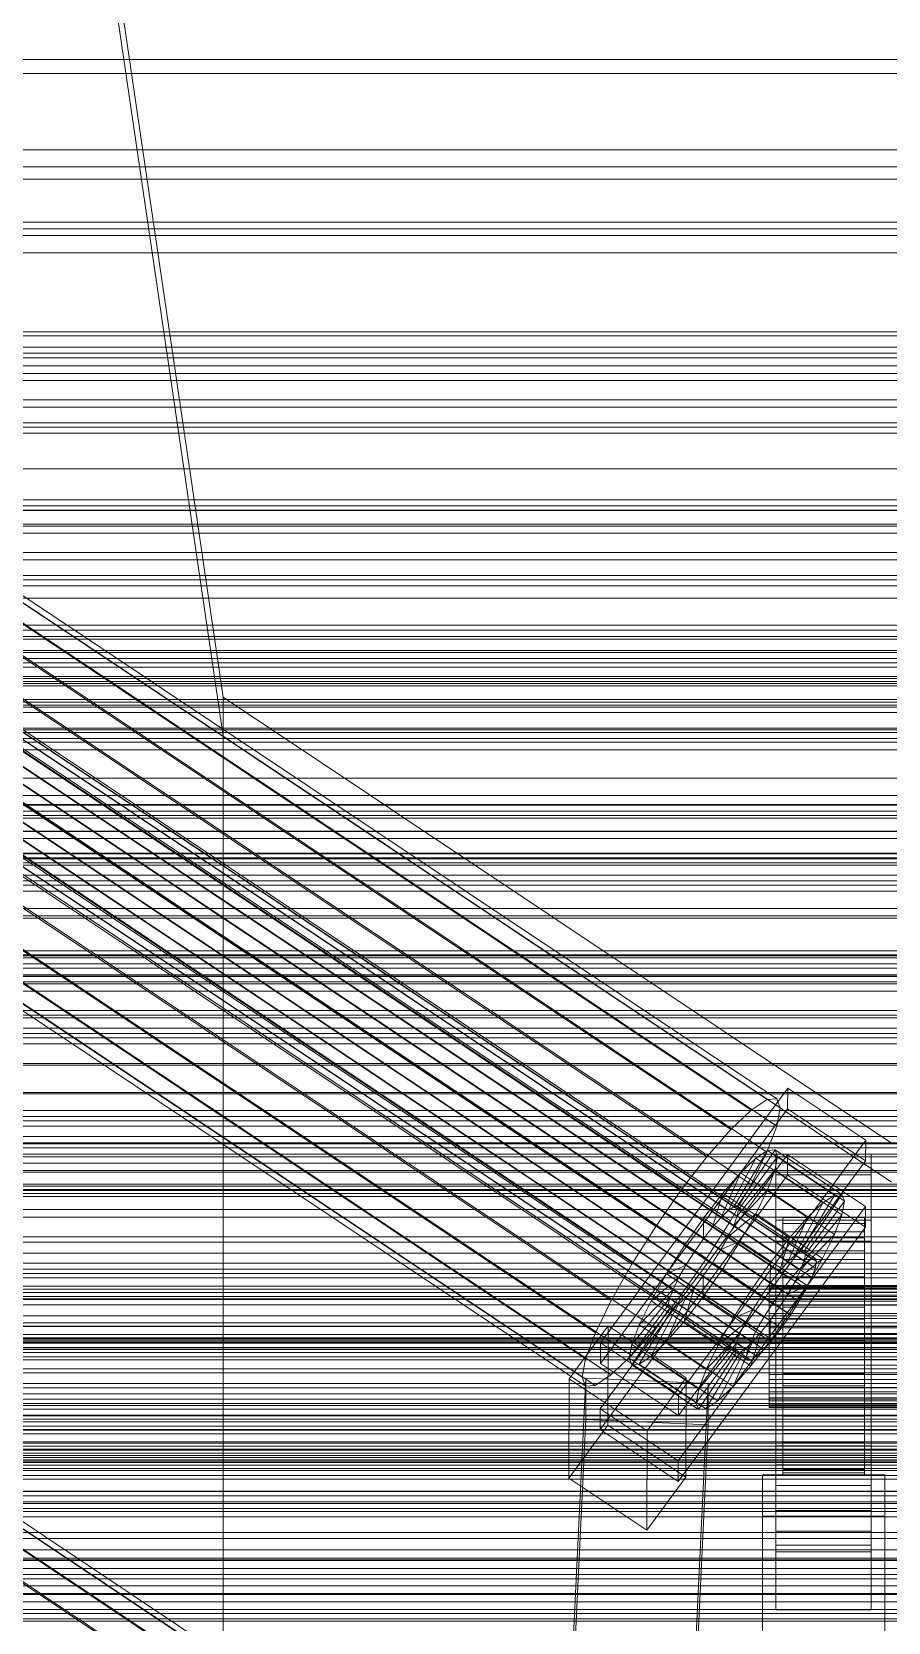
# Model space of a CAD drawing. Header units: millimetres. Extents: x -1970 to 59977, y -65068 to 6837.
# Drawn here: x -256.4 to -130.5, y -32616.7 to -32382.7 of the extents above; entities that cross this region are included whole.
import ezdxf

# ---------------------------------------------------------------- set-up
doc = ezdxf.new("R2010")
doc.units = ezdxf.units.MM
for name, color, linetype, lineweight in [('frontal_C01', 7, 'Continuous', 0), ('frontal_C02', 7, 'Continuous', 0), ('frontal_C03', 7, 'Continuous', 0), ('frontal_C03-dry', 7, 'Continuous', 0)]:
    doc.layers.add(name, color=color, linetype=linetype, lineweight=lineweight)

msp = doc.modelspace()

# ---------------------------------------------------------------- linework, layer by layer
at = {"layer": 'frontal_C01'}
for p, q in [((-250, -32332.673), (-228.298, -32480.607)), ((-228.298, -32486.326), (-250, -32338.392)), ((300, -32388.85), (-300, -32388.85)), ((300, -32412.647), (-300, -32412.647)), ((-334.938, -32418.346), (-150.629, -32541.344)), ((-332.629, -32416.798), (-148.32, -32539.796)), ((-331.181, -32416.683), (-146.872, -32539.682)), ((-330.692, -32418.009), (-146.383, -32541.007)), ((-355.53, -32420.534), (-141.731, -32563.211)), ((-355.017, -32420.493), (-141.218, -32563.171)), ((-331.197, -32420.685), (-146.887, -32543.684)), ((-357.415, -32422.101), (-143.617, -32564.778)), ((-356.348, -32421.082), (-142.549, -32563.76)), ((-355.541, -32423.273), (-141.742, -32565.951)), ((-355.022, -32421.911), (-141.224, -32564.589)), ((-354.844, -32420.963), (-141.045, -32563.641)), ((-337.95, -32421.221), (-153.641, -32544.219)), ((-146.196, -32567.922), (-359.995, -32425.244)), ((-358.659, -32423.52), (-144.861, -32566.198)), ((-356.363, -32424.956), (-142.565, -32567.634)), ((-341.461, -32425.227), (-157.152, -32548.225)), ((-332.659, -32424.529), (-148.35, -32547.528)), ((-361.332, -32427.154), (-147.533, -32569.832)), ((-357.434, -32426.845), (-143.635, -32569.523)), ((300, -32427.445), (-300, -32427.445)), ((-362.578, -32429.121), (-148.779, -32571.799)), ((-358.68, -32428.812), (-144.881, -32571.49)), ((-160.922, -32553.09), (-345.231, -32430.092)), ((-334.981, -32429.279), (-150.672, -32552.278)), ((-363.648, -32431.011), (-149.85, -32573.689)), ((-361.352, -32432.447), (-147.554, -32575.124)), ((-360.017, -32430.723), (-146.218, -32573.401)), ((-364.989, -32434.056), (-151.191, -32576.734)), ((-364.471, -32432.694), (-150.672, -32575.372)), ((-363.664, -32434.885), (-149.865, -32577.563)), ((-362.596, -32433.866), (-148.798, -32576.544)), ((-338.003, -32434.612), (-153.694, -32557.61)), ((-365.168, -32435.004), (-151.369, -32577.682)), ((-364.995, -32435.474), (-151.196, -32578.152)), ((-364.482, -32435.433), (-150.683, -32578.111)), ((-349.002, -32435.484), (-164.693, -32558.482)), ((-352.519, -32441.035), (-168.21, -32564.033)), ((-341.52, -32440.163), (-157.211, -32563.161)), ((-355.541, -32446.367), (-171.232, -32569.365)), ((-345.291, -32445.554), (-160.982, -32568.553)), ((-357.863, -32451.117), (-173.554, -32574.115)), ((-349.061, -32450.419), (-164.752, -32573.417)), ((-359.326, -32454.961), (-175.016, -32577.959)), ((-352.572, -32454.426), (-168.263, -32577.424)), ((-300, -32455.157), (300, -32455.157)), ((-359.83, -32457.637), (-175.521, -32580.635)), ((-355.584, -32457.301), (-171.275, -32580.299)), ((-359.341, -32458.963), (-175.032, -32581.961)), ((-357.893, -32458.848), (-173.584, -32581.846)), ((342.5, -32472.077), (-342.5, -32472.077)), ((300, -32471.662), (-300, -32471.662)), ((342.5, -32473.747), (-342.5, -32473.747)), ((342.5, -32476.171), (-342.5, -32476.171)), ((342.5, -32480.929), (-342.5, -32480.929)), ((-130, -32546.206), (-228.298, -32480.607)), ((-228.298, -32480.607), (-228.298, -32616.845)), ((-228.298, -32480.607), (-228.298, -32486.326)), ((342.5, -32485.407), (-342.5, -32485.407)), ((-228.298, -32622.564), (-228.298, -32486.326)), ((-228.298, -32486.326), (-130, -32551.925)), ((342.5, -32492.528), (-342.5, -32492.528)), ((-342.5, -32498.378), (342.5, -32498.378)), ((300, -32501.4), (-300, -32501.4)), ((342.5, -32506.778), (-342.5, -32506.778)), ((342.5, -32513.11), (-342.5, -32513.11)), ((300, -32518.488), (-300, -32518.488)), ((342.5, -32521.511), (-342.5, -32521.511)), ((342.5, -32527.361), (-342.5, -32527.361)), ((342.5, -32534.482), (-342.5, -32534.482)), ((342.5, -32538.96), (-342.5, -32538.96)), ((-172.809, -32575.571), (-145.277, -32538.128)), ((-150.629, -32541.344), (-148.32, -32539.796)), ((-148.32, -32539.796), (-146.872, -32539.682)), ((-146.872, -32539.682), (-146.383, -32541.007)), ((-145.289, -32541.171), (-145.277, -32538.128)), ((-145.277, -32538.128), (-133.809, -32545.781)), ((-145.289, -32541.171), (-172.821, -32578.615)), ((-153.641, -32544.219), (-150.629, -32541.344)), ((-146.383, -32541.007), (-146.887, -32543.684)), ((-133.821, -32548.825), (-145.289, -32541.171)), ((342.5, -32543.718), (-342.5, -32543.718)), ((-157.152, -32548.225), (-153.641, -32544.219)), ((-146.887, -32543.684), (-148.35, -32547.528)), ((342.5, -32546.141), (-342.5, -32546.141)), ((-133.809, -32545.781), (-161.341, -32583.225)), ((-153.199, -32555.558), (-148.226, -32547.281)), ((-152.686, -32555.518), (-147.143, -32547.195)), ((-148.226, -32547.281), (-149.953, -32548.438)), ((-147.143, -32547.195), (-148.226, -32547.281)), ((-148.226, -32547.281), (-138.396, -32553.841)), ((-147.143, -32547.195), (-137.313, -32553.755)), ((-146.777, -32548.187), (-147.143, -32547.195)), ((-133.809, -32545.781), (-133.821, -32548.825)), ((342.5, -32547.812), (-342.5, -32547.812)), ((300, -32548.226), (-300, -32548.226)), ((-172.847, -32585.311), (-145.315, -32547.868)), ((-161.353, -32586.268), (-133.821, -32548.825)), ((-160.922, -32553.09), (-157.152, -32548.225)), ((-154.017, -32556.107), (-149.953, -32548.438)), ((-152.513, -32555.987), (-146.777, -32548.187)), ((-149.953, -32548.438), (-152.207, -32550.589)), ((-148.35, -32547.528), (-150.672, -32552.278)), ((-149.953, -32548.438), (-140.123, -32554.998)), ((-147.155, -32550.188), (-146.777, -32548.187)), ((-147, -32550.863), (-147, -32547.819)), ((-147, -32547.819), (-133, -32547.819)), ((-147, -32593.541), (-147, -32547.819)), ((-146.777, -32548.187), (-136.948, -32554.746)), ((-145.327, -32550.911), (-145.315, -32547.868)), ((-145.315, -32547.868), (-133.847, -32555.521)), ((-133, -32547.819), (-133, -32550.863)), ((-133, -32547.819), (-133, -32593.541)), ((-145.327, -32550.911), (-172.859, -32588.355)), ((-155.085, -32557.125), (-152.207, -32550.589)), ((-152.207, -32550.589), (-154.833, -32553.586)), ((-152.692, -32556.936), (-147.155, -32550.188)), ((-152.207, -32550.589), (-142.377, -32557.149)), ((-148.249, -32553.064), (-147.155, -32550.188)), ((-147.155, -32550.188), (-137.325, -32556.748)), ((-133, -32550.863), (-147, -32550.863)), ((-147, -32550.863), (-147, -32596.585)), ((-133.859, -32558.565), (-145.327, -32550.911)), ((-133, -32596.585), (-133, -32550.863)), ((-332.629, -32553.036), (-148.32, -32676.035)), ((-331.181, -32552.922), (-146.872, -32675.92)), ((-330.692, -32554.247), (-146.383, -32677.246)), ((-164.693, -32558.482), (-160.922, -32553.09)), ((-154.833, -32553.586), (-157.653, -32557.225)), ((-156.329, -32558.545), (-154.833, -32553.586)), ((-154.833, -32553.586), (-145.003, -32560.146)), ((-150.672, -32552.278), (-153.694, -32557.61)), ((-153.21, -32558.298), (-148.249, -32553.064)), ((-149.985, -32556.617), (-148.249, -32553.064)), ((-148.249, -32553.064), (-138.419, -32559.624)), ((-138.396, -32553.841), (-143.369, -32562.118)), ((-137.313, -32553.755), (-142.856, -32562.077)), ((-140.123, -32554.998), (-138.396, -32553.841)), ((-138.396, -32553.841), (-137.313, -32553.755)), ((-137.313, -32553.755), (-136.948, -32554.746)), ((-334.938, -32554.584), (-150.629, -32677.582)), ((-133.847, -32555.521), (-161.379, -32592.965)), ((-155.085, -32557.125), (-154.017, -32556.107)), ((-154.033, -32559.981), (-149.985, -32556.617)), ((-154.017, -32556.107), (-153.199, -32555.558)), ((-144.188, -32562.666), (-154.017, -32556.107)), ((-153.199, -32555.558), (-152.686, -32555.518)), ((-143.369, -32562.118), (-153.199, -32555.558)), ((-152.513, -32555.987), (-152.692, -32556.936)), ((-142.856, -32562.077), (-152.686, -32555.518)), ((-152.686, -32555.518), (-152.513, -32555.987)), ((-142.683, -32562.547), (-152.513, -32555.987)), ((-152.246, -32560.606), (-149.985, -32556.617)), ((-149.985, -32556.617), (-140.156, -32563.177)), ((-140.123, -32554.998), (-144.188, -32562.666)), ((-136.948, -32554.746), (-142.683, -32562.547)), ((-142.377, -32557.149), (-140.123, -32554.998)), ((-136.948, -32554.746), (-137.325, -32556.748)), ((-133.847, -32555.521), (-133.859, -32558.565)), ((-337.95, -32557.459), (-153.641, -32680.457)), ((-331.197, -32556.924), (-146.887, -32679.922)), ((-168.21, -32564.033), (-164.693, -32558.482)), ((-161.391, -32596.008), (-133.859, -32558.565)), ((-157.653, -32557.225), (-160.474, -32561.258)), ((-157.653, -32557.225), (-157.665, -32560.269)), ((-157.665, -32560.269), (-156.329, -32558.545)), ((-147.823, -32563.785), (-157.653, -32557.225)), ((-153.694, -32557.61), (-157.211, -32563.161)), ((-156.329, -32558.545), (-155.085, -32557.125)), ((-146.499, -32565.105), (-156.329, -32558.545)), ((-145.255, -32563.685), (-155.085, -32557.125)), ((-153.21, -32558.298), (-154.033, -32559.981)), ((-152.692, -32556.936), (-153.21, -32558.298)), ((-143.38, -32564.857), (-153.21, -32558.298)), ((-142.862, -32563.495), (-152.692, -32556.936)), ((-147, -32560.603), (-147, -32557.559)), ((-147, -32557.559), (-133, -32557.559)), ((-147, -32603.281), (-147, -32557.559)), ((-146, -32567.13), (-146, -32557.141)), ((-146, -32557.141), (-146, -32557.554)), ((-146, -32557.141), (-134, -32557.141)), ((-146, -32558.021), (-146, -32557.141)), ((-146, -32567.325), (-146, -32557.554)), ((-146, -32557.554), (-146, -32559.233)), ((-146, -32557.554), (-134, -32557.554)), ((-146, -32567.546), (-146, -32558.021)), ((-146, -32558.021), (-134, -32558.021)), ((-146, -32560.134), (-146, -32558.021)), ((-142.377, -32557.149), (-145.255, -32563.685)), ((-145.003, -32560.146), (-142.377, -32557.149)), ((-137.325, -32556.748), (-142.862, -32563.495)), ((-137.325, -32556.748), (-138.419, -32559.624)), ((-134, -32557.554), (-134, -32557.141)), ((-134, -32557.141), (-134, -32567.13)), ((-134, -32557.141), (-134, -32558.021)), ((-134, -32559.233), (-134, -32557.554)), ((-134, -32557.554), (-134, -32567.325)), ((-134, -32558.021), (-134, -32567.546)), ((-134, -32558.021), (-134, -32560.134)), ((-133, -32557.559), (-133, -32560.603)), ((-133, -32557.559), (-133, -32603.281)), ((-332.659, -32560.768), (-148.35, -32683.766)), ((-160.474, -32561.258), (-163.105, -32565.41)), ((-159.001, -32562.179), (-160.474, -32561.258)), ((-160.474, -32561.258), (-150.644, -32567.818)), ((-159.001, -32562.179), (-157.665, -32560.269)), ((-157.665, -32560.269), (-147.835, -32566.829)), ((-154.033, -32559.981), (-155.103, -32561.87)), ((-155.103, -32561.87), (-152.246, -32560.606)), ((-154.877, -32564.758), (-152.246, -32560.606)), ((-144.203, -32566.541), (-154.033, -32559.981)), ((-152.246, -32560.606), (-142.416, -32567.166)), ((-147.823, -32563.785), (-145.003, -32560.146)), ((-133, -32560.603), (-147, -32560.603)), ((-147, -32560.603), (-147, -32606.325)), ((-145.003, -32560.146), (-146.499, -32565.105)), ((-146, -32568.12), (-146, -32559.233)), ((-146, -32559.233), (-146, -32562.062)), ((-146, -32559.233), (-134, -32559.233)), ((-146, -32568.548), (-146, -32560.134)), ((-146, -32560.134), (-134, -32560.134)), ((-146, -32563.337), (-146, -32560.134)), ((-138.419, -32559.624), (-143.38, -32564.857)), ((-138.419, -32559.624), (-140.156, -32563.177)), ((-134, -32562.062), (-134, -32559.233)), ((-134, -32559.233), (-134, -32568.12)), ((-134, -32560.134), (-134, -32568.548)), ((-134, -32560.134), (-134, -32563.337)), ((-133, -32606.325), (-133, -32560.603)), ((-157.211, -32563.161), (-160.982, -32568.553)), ((-160.247, -32564.146), (-159.001, -32562.179)), ((-149.171, -32568.739), (-159.001, -32562.179)), ((-155.103, -32561.87), (-156.35, -32563.837)), ((-145.274, -32568.43), (-155.103, -32561.87)), ((-146, -32569.461), (-146, -32562.062)), ((-146, -32562.062), (-146, -32565.849)), ((-146, -32562.062), (-134, -32562.062)), ((-146, -32570.065), (-146, -32563.337)), ((-146, -32563.337), (-134, -32563.337)), ((-146, -32567.411), (-146, -32563.337)), ((-144.188, -32562.666), (-145.255, -32563.685)), ((-140.156, -32563.177), (-144.203, -32566.541)), ((-143.369, -32562.118), (-144.188, -32562.666)), ((-143.38, -32564.857), (-142.862, -32563.495)), ((-142.856, -32562.077), (-143.369, -32562.118)), ((-142.862, -32563.495), (-142.683, -32562.547)), ((-142.683, -32562.547), (-142.856, -32562.077)), ((-142.549, -32563.76), (-141.731, -32563.211)), ((-140.156, -32563.177), (-142.416, -32567.166)), ((-141.731, -32563.211), (-141.218, -32563.171)), ((-141.045, -32563.641), (-141.224, -32564.589)), ((-141.218, -32563.171), (-141.045, -32563.641)), ((-134, -32565.849), (-134, -32562.062)), ((-134, -32562.062), (-134, -32569.461)), ((-134, -32563.337), (-134, -32570.065)), ((-134, -32563.337), (-134, -32567.411)), ((300, -32564.732), (-300, -32564.732)), ((-171.232, -32569.365), (-168.21, -32564.033)), ((-163.105, -32565.41), (-165.365, -32569.399)), ((-160.247, -32564.146), (-163.105, -32565.41)), ((-163.105, -32565.41), (-153.275, -32571.97)), ((-161.318, -32566.035), (-160.247, -32564.146)), ((-150.417, -32570.706), (-160.247, -32564.146)), ((-157.686, -32565.747), (-159.022, -32567.471)), ((-157.698, -32568.791), (-154.877, -32564.758)), ((-157.686, -32565.747), (-157.698, -32568.791)), ((-156.35, -32563.837), (-157.686, -32565.747)), ((-147.856, -32572.307), (-157.686, -32565.747)), ((-156.35, -32563.837), (-154.877, -32564.758)), ((-146.52, -32570.397), (-156.35, -32563.837)), ((-154.877, -32564.758), (-145.047, -32571.318)), ((-150.644, -32567.818), (-147.823, -32563.785)), ((-147.835, -32566.829), (-147.823, -32563.785)), ((-146.499, -32565.105), (-147.835, -32566.829)), ((-145.255, -32563.685), (-146.499, -32565.105)), ((-146, -32571.254), (-146, -32565.849)), ((-146, -32565.849), (-146, -32570.336)), ((-146, -32565.849), (-134, -32565.849)), ((-144.861, -32566.198), (-143.617, -32564.778)), ((-144.203, -32566.541), (-143.38, -32564.857)), ((-143.617, -32564.778), (-142.549, -32563.76)), ((-141.742, -32565.951), (-142.565, -32567.634)), ((-141.224, -32564.589), (-141.742, -32565.951)), ((-134, -32570.336), (-134, -32565.849)), ((-134, -32565.849), (-134, -32571.254)), ((-162.14, -32567.718), (-167.102, -32572.952)), ((-161.318, -32566.035), (-165.365, -32569.399)), ((-162.659, -32569.08), (-162.14, -32567.718)), ((-162.14, -32567.718), (-161.318, -32566.035)), ((-152.311, -32574.278), (-162.14, -32567.718)), ((-151.488, -32572.595), (-161.318, -32566.035)), ((-159.022, -32567.471), (-160.518, -32572.43)), ((-159.022, -32567.471), (-160.266, -32568.891)), ((-149.192, -32574.031), (-159.022, -32567.471)), ((-153.275, -32571.97), (-150.644, -32567.818)), ((-150.644, -32567.818), (-149.171, -32568.739)), ((-147.835, -32566.829), (-149.171, -32568.739)), ((-148, -32567.546), (-148, -32567.13)), ((-148, -32567.13), (-148, -32567.325)), ((-148, -32567.13), (148, -32567.13)), ((-148, -32567.325), (-148, -32568.12)), ((-148, -32567.325), (148, -32567.325)), ((-148, -32568.548), (-148, -32567.546)), ((-148, -32567.546), (148, -32567.546)), ((-148, -32568.12), (-148, -32569.461)), ((-148, -32568.12), (148, -32568.12)), ((-147.533, -32569.832), (-146.196, -32567.922)), ((-146.196, -32567.922), (-144.861, -32566.198)), ((-146, -32567.325), (-146, -32567.13)), ((-134, -32567.13), (-146, -32567.13)), ((-146, -32567.13), (-146, -32567.546)), ((-146, -32568.12), (-146, -32567.325)), ((-134, -32567.325), (-146, -32567.325)), ((-146, -32571.994), (-146, -32567.411)), ((-146, -32567.411), (-134, -32567.411)), ((-146, -32572.078), (-146, -32567.411)), ((-134, -32567.546), (-146, -32567.546)), ((-146, -32567.546), (-146, -32568.548)), ((-146, -32569.461), (-146, -32568.12)), ((-134, -32568.12), (-146, -32568.12)), ((-145.274, -32568.43), (-144.203, -32566.541)), ((-142.416, -32567.166), (-145.274, -32568.43)), ((-142.416, -32567.166), (-145.047, -32571.318)), ((-142.565, -32567.634), (-143.635, -32569.523)), ((-134, -32567.13), (-134, -32567.325)), ((-134, -32567.546), (-134, -32567.13)), ((-134, -32567.325), (-134, -32568.12)), ((-134, -32567.411), (-134, -32571.994)), ((-134, -32567.411), (-134, -32572.078)), ((-134, -32568.548), (-134, -32567.546)), ((-134, -32568.12), (-134, -32569.461)), ((-173.554, -32574.115), (-171.232, -32569.365)), ((-162.837, -32570.029), (-168.573, -32577.829)), ((-162.664, -32570.498), (-168.208, -32578.821)), ((-162.659, -32569.08), (-168.196, -32575.828)), ((-162.151, -32570.458), (-167.125, -32578.735)), ((-165.365, -32569.399), (-167.102, -32572.952)), ((-161.333, -32569.909), (-165.397, -32577.578)), ((-165.365, -32569.399), (-155.535, -32575.959)), ((-160.982, -32568.553), (-164.752, -32573.417)), ((-160.266, -32568.891), (-163.144, -32575.427)), ((-162.837, -32570.029), (-162.659, -32569.08)), ((-162.664, -32570.498), (-162.837, -32570.029)), ((-153.008, -32576.589), (-162.837, -32570.029)), ((-162.151, -32570.458), (-162.664, -32570.498)), ((-152.835, -32577.058), (-162.664, -32570.498)), ((-152.829, -32575.64), (-162.659, -32569.08)), ((-161.333, -32569.909), (-162.151, -32570.458)), ((-152.321, -32577.018), (-162.151, -32570.458)), ((-160.266, -32568.891), (-161.333, -32569.909)), ((-151.503, -32576.469), (-161.333, -32569.909)), ((-160.518, -32572.43), (-157.698, -32568.791)), ((-150.436, -32575.451), (-160.266, -32568.891)), ((-157.698, -32568.791), (-147.868, -32575.351)), ((-149.171, -32568.739), (-150.417, -32570.706)), ((-148.779, -32571.799), (-147.533, -32569.832)), ((-148, -32570.065), (-148, -32568.548)), ((-148, -32568.548), (148, -32568.548)), ((-148, -32569.461), (-148, -32571.254)), ((-148, -32569.461), (148, -32569.461)), ((-148, -32571.994), (-148, -32570.065)), ((-148, -32570.065), (148, -32570.065)), ((-147.856, -32572.307), (-146.52, -32570.397)), ((-146.52, -32570.397), (-145.274, -32568.43)), ((-145.047, -32571.318), (-146.52, -32570.397)), ((-134, -32568.548), (-146, -32568.548)), ((-146, -32568.548), (-146, -32570.065)), ((-146, -32571.254), (-146, -32569.461)), ((-134, -32569.461), (-146, -32569.461)), ((-134, -32570.065), (-146, -32570.065)), ((-146, -32570.065), (-146, -32571.994)), ((-146, -32570.336), (-146, -32573.38)), ((-134, -32570.336), (-146, -32570.336)), ((-146, -32570.336), (-146, -32575.218)), ((-143.635, -32569.523), (-144.881, -32571.49)), ((-134, -32570.065), (-134, -32568.548)), ((-134, -32569.461), (-134, -32571.254)), ((-134, -32571.994), (-134, -32570.065)), ((-134, -32573.38), (-134, -32570.336)), ((-134, -32575.218), (-134, -32570.336)), ((-167.102, -32572.952), (-168.196, -32575.828)), ((-167.102, -32572.952), (-157.272, -32579.512)), ((-163.144, -32575.427), (-160.518, -32572.43)), ((-160.518, -32572.43), (-150.688, -32578.99)), ((-155.535, -32575.959), (-153.275, -32571.97)), ((-155.535, -32575.959), (-151.488, -32572.595)), ((-153.275, -32571.97), (-150.417, -32570.706)), ((-151.488, -32572.595), (-152.311, -32574.278)), ((-150.417, -32570.706), (-151.488, -32572.595)), ((-149.85, -32573.689), (-148.779, -32571.799)), ((-149.192, -32574.031), (-147.856, -32572.307)), ((-148, -32571.254), (-148, -32573.38)), ((-148, -32571.254), (148, -32571.254)), ((-148, -32574.205), (-148, -32571.994)), ((-148, -32571.994), (148, -32571.994)), ((-145.047, -32571.318), (-147.868, -32575.351)), ((-147.868, -32575.351), (-147.856, -32572.307)), ((-144.881, -32571.49), (-146.218, -32573.401)), ((-146, -32573.38), (-146, -32571.254)), ((-134, -32571.254), (-146, -32571.254)), ((-134, -32571.994), (-146, -32571.994)), ((-146, -32571.994), (-146, -32574.205)), ((-146, -32574.205), (-146, -32572.078)), ((-146, -32572.078), (-134, -32572.078)), ((-146, -32577.021), (-146, -32572.078)), ((-134, -32571.254), (-134, -32573.38)), ((-134, -32574.205), (-134, -32571.994)), ((-134, -32572.078), (-134, -32574.205)), ((-134, -32572.078), (-134, -32577.021)), ((-177.394, -32580.899), (-171.658, -32573.098)), ((-175.016, -32577.959), (-173.554, -32574.115)), ((-171.715, -32587.708), (-171.658, -32573.098)), ((-171.658, -32573.098), (-160.19, -32580.751)), ((-164.752, -32573.417), (-168.263, -32577.424)), ((-157.272, -32579.512), (-152.311, -32574.278)), ((-152.311, -32574.278), (-152.829, -32575.64)), ((-151.191, -32576.734), (-150.672, -32575.372)), ((-150.688, -32578.99), (-149.192, -32574.031)), ((-147.868, -32575.351), (-150.688, -32578.99)), ((-150.672, -32575.372), (-149.85, -32573.689)), ((-150.436, -32575.451), (-149.192, -32574.031)), ((-147.554, -32575.124), (-148.798, -32576.544)), ((-148, -32573.38), (-148, -32575.692)), ((148, -32573.38), (-148, -32573.38)), ((-148, -32576.547), (-148, -32574.205)), ((-148, -32574.205), (148, -32574.205)), ((-146.218, -32573.401), (-147.554, -32575.124)), ((-146, -32573.38), (-134, -32573.38)), ((-146, -32575.692), (-146, -32573.38)), ((-134, -32574.205), (-146, -32574.205)), ((-146, -32574.205), (-146, -32576.547)), ((-146, -32575.692), (-146, -32575.218)), ((-146, -32575.218), (-146, -32580.16)), ((-146, -32575.218), (-134, -32575.218)), ((-134, -32573.38), (-134, -32575.692)), ((-134, -32576.547), (-134, -32574.205)), ((-134, -32580.16), (-134, -32575.218)), ((-134, -32575.218), (-134, -32575.692)), ((-172.809, -32575.571), (-172.821, -32578.615)), ((-161.341, -32583.225), (-172.809, -32575.571)), ((-168.263, -32577.424), (-171.275, -32580.299)), ((-168.196, -32575.828), (-168.573, -32577.829)), ((-168.196, -32575.828), (-158.366, -32582.388)), ((-167.125, -32578.735), (-165.397, -32577.578)), ((-165.397, -32577.578), (-163.144, -32575.427)), ((-165.397, -32577.578), (-155.567, -32584.138)), ((-163.144, -32575.427), (-153.314, -32581.987)), ((-158.743, -32584.389), (-153.008, -32576.589)), ((-158.378, -32585.381), (-152.835, -32577.058)), ((-158.366, -32582.388), (-152.829, -32575.64)), ((-157.295, -32585.295), (-152.321, -32577.018)), ((-157.272, -32579.512), (-155.535, -32575.959)), ((-155.567, -32584.138), (-151.503, -32576.469)), ((-153.314, -32581.987), (-150.436, -32575.451)), ((-152.829, -32575.64), (-153.008, -32576.589)), ((-153.008, -32576.589), (-152.835, -32577.058)), ((-152.835, -32577.058), (-152.321, -32577.018)), ((-152.321, -32577.018), (-151.503, -32576.469)), ((-151.503, -32576.469), (-150.436, -32575.451)), ((-151.369, -32577.682), (-151.191, -32576.734)), ((-151.196, -32578.152), (-151.369, -32577.682)), ((-149.865, -32577.563), (-150.683, -32578.111)), ((-148.798, -32576.544), (-149.865, -32577.563)), ((-148, -32575.692), (-148, -32578.033)), ((-148, -32575.692), (148, -32575.692)), ((-148, -32578.859), (-148, -32576.547)), ((-148, -32576.547), (148, -32576.547)), ((-146, -32578.033), (-146, -32575.692)), ((-134, -32575.692), (-146, -32575.692)), ((-146, -32576.547), (-146, -32577.021)), ((-134, -32576.547), (-146, -32576.547)), ((-146, -32576.547), (-146, -32578.859)), ((-146, -32577.021), (-134, -32577.021)), ((-146, -32581.903), (-146, -32577.021)), ((-134, -32575.692), (-134, -32578.033)), ((-134, -32577.021), (-134, -32576.547)), ((-134, -32578.859), (-134, -32576.547)), ((-134, -32577.021), (-134, -32581.903)), ((-175.521, -32580.635), (-175.016, -32577.959)), ((-172.821, -32578.615), (-161.353, -32586.268)), ((-168.573, -32577.829), (-168.208, -32578.821)), ((-168.573, -32577.829), (-158.743, -32584.389)), ((-168.208, -32578.821), (-167.125, -32578.735)), ((-168.208, -32578.821), (-158.378, -32585.381)), ((-167.125, -32578.735), (-157.295, -32585.295)), ((-158.366, -32582.388), (-157.272, -32579.512)), ((-150.688, -32578.99), (-153.314, -32581.987)), ((-150.683, -32578.111), (-151.196, -32578.152)), ((-148, -32578.033), (-148, -32580.244)), ((-148, -32578.033), (148, -32578.033)), ((-148, -32580.984), (-148, -32578.859)), ((-148, -32578.859), (148, -32578.859)), ((-146, -32580.244), (-146, -32578.033)), ((-146, -32578.033), (-146, -32580.16)), ((-134, -32578.033), (-146, -32578.033)), ((-146, -32578.859), (-146, -32581.903)), ((-134, -32578.859), (-146, -32578.859)), ((-146, -32578.859), (-146, -32580.984)), ((-134, -32580.16), (-134, -32578.033)), ((-134, -32578.033), (-134, -32580.244)), ((-134, -32581.903), (-134, -32578.859)), ((-134, -32580.984), (-134, -32578.859)), ((-177.811, -32639.932), (-174.943, -32580.79)), ((-177.394, -32580.899), (-177.451, -32595.509)), ((-165.926, -32588.552), (-177.394, -32580.899)), ((-175.032, -32581.961), (-175.521, -32580.635)), ((-173.584, -32581.846), (-175.032, -32581.961)), ((-174.943, -32586.878), (-174.943, -32580.79)), ((-174.943, -32580.79), (-156.962, -32581.581)), ((-171.275, -32580.299), (-173.584, -32581.846)), ((-160.19, -32580.751), (-165.926, -32588.552)), ((-160.19, -32580.751), (-160.247, -32595.361)), ((-156.962, -32581.581), (-159.83, -32640.723)), ((-158.743, -32584.389), (-158.366, -32582.388)), ((-156.962, -32581.581), (-156.962, -32587.67)), ((-153.314, -32581.987), (-155.567, -32584.138)), ((-148, -32580.244), (-148, -32582.174)), ((-148, -32580.244), (148, -32580.244)), ((-148, -32582.778), (-148, -32580.984)), ((-148, -32580.984), (148, -32580.984)), ((-148, -32582.174), (-148, -32583.691)), ((-148, -32582.174), (148, -32582.174)), ((-146, -32580.16), (-146, -32584.828)), ((-146, -32580.16), (-134, -32580.16)), ((-146, -32582.174), (-146, -32580.244)), ((-146, -32580.244), (-146, -32584.828)), ((-134, -32580.244), (-146, -32580.244)), ((-146, -32580.984), (-146, -32586.39)), ((-134, -32580.984), (-146, -32580.984)), ((-146, -32580.984), (-146, -32582.778)), ((-146, -32581.903), (-134, -32581.903)), ((-146, -32586.39), (-146, -32581.903)), ((-146, -32583.691), (-146, -32582.174)), ((-146, -32582.174), (-146, -32588.902)), ((-134, -32582.174), (-146, -32582.174)), ((-134, -32584.828), (-134, -32580.16)), ((-134, -32584.828), (-134, -32580.244)), ((-134, -32580.244), (-134, -32582.174)), ((-134, -32586.39), (-134, -32580.984)), ((-134, -32582.778), (-134, -32580.984)), ((-134, -32581.903), (-134, -32586.39)), ((-134, -32588.902), (-134, -32582.174)), ((-134, -32582.174), (-134, -32583.691)), ((-161.353, -32586.268), (-161.341, -32583.225)), ((-158.378, -32585.381), (-158.743, -32584.389)), ((-155.567, -32584.138), (-157.295, -32585.295)), ((-148, -32584.118), (-148, -32582.778)), ((-148, -32582.778), (148, -32582.778)), ((-148, -32583.691), (-148, -32584.692)), ((-148, -32583.691), (148, -32583.691)), ((-148, -32584.913), (-148, -32584.118)), ((-148, -32584.118), (148, -32584.118)), ((-148, -32584.692), (-148, -32585.109)), ((-148, -32584.692), (148, -32584.692)), ((-146, -32582.778), (-146, -32590.177)), ((-134, -32582.778), (-146, -32582.778)), ((-146, -32582.778), (-146, -32584.118)), ((-146, -32584.692), (-146, -32583.691)), ((-146, -32583.691), (-146, -32592.104)), ((-134, -32583.691), (-146, -32583.691)), ((-146, -32584.118), (-146, -32593.006)), ((-134, -32584.118), (-146, -32584.118)), ((-146, -32584.118), (-146, -32584.913)), ((-146, -32585.109), (-146, -32584.692)), ((-146, -32584.692), (-146, -32594.218)), ((-134, -32584.692), (-146, -32584.692)), ((-134, -32590.177), (-134, -32582.778)), ((-134, -32584.118), (-134, -32582.778)), ((-134, -32592.104), (-134, -32583.691)), ((-134, -32583.691), (-134, -32584.692)), ((-134, -32593.006), (-134, -32584.118)), ((-134, -32584.913), (-134, -32584.118)), ((-134, -32594.218), (-134, -32584.692)), ((-134, -32584.692), (-134, -32585.109)), ((-177.811, -32646.02), (-174.943, -32586.878)), ((-156.962, -32587.67), (-174.943, -32586.878)), ((-172.847, -32585.311), (-172.859, -32588.355)), ((-161.379, -32592.965), (-172.847, -32585.311)), ((-157.295, -32585.295), (-158.378, -32585.381)), ((-148, -32585.109), (-148, -32584.913)), ((-148, -32584.913), (148, -32584.913)), ((-148, -32585.109), (148, -32585.109)), ((-146, -32584.828), (-146, -32588.902)), ((-146, -32584.828), (-134, -32584.828)), ((-146, -32584.913), (-146, -32594.685)), ((-134, -32584.913), (-146, -32584.913)), ((-146, -32584.913), (-146, -32585.109)), ((-146, -32585.109), (-146, -32595.098)), ((-134, -32585.109), (-146, -32585.109)), ((-146, -32586.39), (-134, -32586.39)), ((-146, -32590.177), (-146, -32586.39)), ((-134, -32588.902), (-134, -32584.828)), ((-134, -32594.685), (-134, -32584.913)), ((-134, -32585.109), (-134, -32584.913)), ((-134, -32595.098), (-134, -32585.109)), ((-134, -32586.39), (-134, -32590.177)), ((-171.715, -32587.708), (-177.451, -32595.509)), ((-172.859, -32588.355), (-161.391, -32596.008)), ((-160.247, -32595.361), (-171.715, -32587.708)), ((-165.983, -32603.162), (-165.926, -32588.552)), ((-159.83, -32646.811), (-156.962, -32587.67)), ((-146, -32588.902), (-146, -32592.104)), ((-146, -32588.902), (-134, -32588.902)), ((-134, -32592.104), (-134, -32588.902)), ((-147, -32605.333), (-147, -32590.723)), ((-147, -32590.723), (-133, -32590.723)), ((-147, -32600.249), (-147, -32590.723)), ((-146, -32590.177), (-134, -32590.177)), ((-146, -32593.006), (-146, -32590.177)), ((-134, -32590.177), (-134, -32593.006)), ((-133, -32590.723), (-133, -32605.333)), ((-133, -32590.723), (-133, -32600.249)), ((300, -32592.444), (-300, -32592.444)), ((-161.391, -32596.008), (-161.379, -32592.965)), ((-133, -32593.541), (-147, -32593.541)), ((-147, -32593.541), (-147, -32596.585)), ((-146, -32592.104), (-146, -32594.218)), ((-146, -32592.104), (-134, -32592.104)), ((-146, -32593.006), (-134, -32593.006)), ((-146, -32594.685), (-146, -32593.006)), ((-134, -32594.218), (-134, -32592.104)), ((-134, -32593.006), (-134, -32594.685)), ((-133, -32596.585), (-133, -32593.541)), ((-177.451, -32595.509), (-165.983, -32603.162)), ((-165.983, -32603.162), (-160.247, -32595.361)), ((-149, -32601.072), (-149, -32594.984)), ((-149, -32594.984), (-131, -32594.984)), ((-149, -32640.326), (-149, -32594.984)), ((-146, -32594.218), (-146, -32595.098)), ((-146, -32594.218), (-134, -32594.218)), ((-146, -32594.685), (-134, -32594.685)), ((-146, -32595.098), (-146, -32594.685)), ((-146, -32595.098), (-134, -32595.098)), ((-134, -32595.098), (-134, -32594.218)), ((-134, -32594.685), (-134, -32595.098)), ((-131, -32594.984), (-131, -32601.072)), ((-131, -32594.984), (-131, -32640.326)), ((-147, -32596.585), (-133, -32596.585)), ((-131, -32601.072), (-149, -32601.072)), ((-149, -32646.413), (-149, -32601.072)), ((-133, -32600.249), (-147, -32600.249)), ((-147, -32600.249), (-147, -32614.859)), ((-133, -32614.859), (-133, -32600.249)), ((-131, -32646.413), (-131, -32601.072)), ((-133, -32603.281), (-147, -32603.281)), ((-147, -32603.281), (-147, -32606.325)), ((-133, -32606.325), (-133, -32603.281)), ((-133, -32605.333), (-147, -32605.333)), ((-147, -32605.333), (-147, -32614.859)), ((-133, -32614.859), (-133, -32605.333)), ((300, -32607.242), (-300, -32607.242)), ((-147, -32606.325), (-133, -32606.325)), ((-147, -32614.859), (-133, -32614.859))]:
    msp.add_line(p, q, dxfattribs=at)
at = {"layer": 'frontal_C02'}
for p, q in [((-300, -32386.787), (300, -32386.787)), ((300, -32410.695), (-300, -32410.695)), ((300, -32550.456), (-300, -32550.456)), ((-300, -32574.364), (300, -32574.364))]:
    msp.add_line(p, q, dxfattribs=at)
at = {"layer": 'frontal_C03'}
for p, q in [((1250, -32400.062), (-1250, -32400.062)), ((1250, -32402.554), (-1250, -32402.554)), ((1250, -32404.381), (-1250, -32404.381)), ((1250, -32411.687), (-1250, -32411.687)), ((1250, -32415.216), (-1250, -32415.216)), ((1250, -32426.838), (-1250, -32426.838)), ((1250, -32429.109), (-1250, -32429.109)), ((1250, -32429.991), (-1250, -32429.991)), ((1250, -32430.644), (-1250, -32430.644)), ((1250, -32431.828), (-1250, -32431.828)), ((1250, -32432.952), (-1250, -32432.952)), ((-1250, -32434.009), (1250, -32434.009)), ((1250, -32436.861), (-1250, -32436.861)), ((1250, -32437.918), (-1250, -32437.918)), ((1250, -32440.226), (-1250, -32440.226)), ((1250, -32440.879), (-1250, -32440.879)), ((1250, -32441.761), (-1250, -32441.761)), ((1250, -32446.975), (-1250, -32446.975)), ((1250, -32451.567), (-1250, -32451.567)), ((1250, -32452.448), (-1250, -32452.448)), ((1250, -32453.087), (-1250, -32453.087)), ((1250, -32453.102), (-1250, -32453.102)), ((1250, -32455.409), (-1250, -32455.409)), ((-1250, -32456.467), (1250, -32456.467)), ((1250, -32459.319), (-1250, -32459.319)), ((1250, -32460.376), (-1250, -32460.376)), ((1250, -32462.683), (-1250, -32462.683)), ((1250, -32463.337), (-1250, -32463.337)), ((1250, -32464.218), (-1250, -32464.218)), ((1250, -32470.726), (-1250, -32470.726)), ((1250, -32474.025), (-1250, -32474.025)), ((1250, -32474.906), (-1250, -32474.906)), ((1250, -32475.56), (-1250, -32475.56)), ((1570, -32478.303), (-1570, -32478.303)), ((1570, -32478.562), (-1570, -32478.562)), ((-1250, -32477.542), (1250, -32477.542)), ((1250, -32477.867), (-1250, -32477.867)), ((-1250, -32478.924), (1250, -32478.924)), ((1570, -32481.347), (-1570, -32481.347)), ((1250, -32481.776), (-1250, -32481.776)), ((1570, -32482.085), (-1570, -32482.085)), ((1250, -32482.834), (-1250, -32482.834)), ((1250, -32485.141), (-1250, -32485.141)), ((1250, -32485.795), (-1250, -32485.795)), ((1570, -32487.231), (-1570, -32487.231)), ((1570, -32488.335), (-1570, -32488.335)), ((1250, -32486.676), (-1250, -32486.676)), ((-1570, -32495.059), (1570, -32495.059)), ((1570, -32496.361), (-1570, -32496.361)), ((1250, -32496.472), (-1250, -32496.472)), ((1250, -32496.482), (-1250, -32496.482)), ((1250, -32497.364), (-1250, -32497.364)), ((1250, -32498.017), (-1250, -32498.017)), ((1250, -32500.325), (-1250, -32500.325)), ((-1250, -32501.382), (1250, -32501.382)), ((1570, -32503.639), (-1570, -32503.639)), ((1570, -32504.941), (-1570, -32504.941)), ((1250, -32503.528), (-1250, -32503.528)), ((1250, -32504.234), (-1250, -32504.234)), ((1250, -32505.291), (-1250, -32505.291)), ((1250, -32507.599), (-1250, -32507.599)), ((1250, -32508.252), (-1250, -32508.252)), ((1250, -32509.134), (-1250, -32509.134)), ((1570, -32511.665), (-1570, -32511.665)), ((1570, -32512.769), (-1570, -32512.769)), ((1570, -32517.915), (-1570, -32517.915)), ((1570, -32518.653), (-1570, -32518.653)), ((1250, -32518.94), (-1250, -32518.94)), ((1570, -32521.438), (-1570, -32521.438)), ((1250, -32519.821), (-1250, -32519.821)), ((1250, -32520.475), (-1250, -32520.475)), ((1570, -32521.697), (-1570, -32521.697)), ((1250, -32522.458), (-1250, -32522.458)), ((1250, -32522.782), (-1250, -32522.782)), ((-1250, -32523.84), (1250, -32523.84)), ((1250, -32526.692), (-1250, -32526.692)), ((1250, -32527.749), (-1250, -32527.749)), ((1250, -32529.274), (-1250, -32529.274)), ((1250, -32530.056), (-1250, -32530.056)), ((1250, -32530.71), (-1250, -32530.71)), ((1250, -32531.591), (-1250, -32531.591)), ((1250, -32541.398), (-1250, -32541.398)), ((1250, -32542.279), (-1250, -32542.279)), ((1250, -32542.932), (-1250, -32542.932)), ((1250, -32545.24), (-1250, -32545.24)), ((-1250, -32546.297), (1250, -32546.297)), ((1250, -32546.913), (-1250, -32546.913)), ((1250, -32549.149), (-1250, -32549.149)), ((1250, -32550.207), (-1250, -32550.207)), ((-1250, -32552.223), (1250, -32552.223)), ((1250, -32552.514), (-1250, -32552.514)), ((1250, -32553.025), (-1250, -32553.025)), ((1250, -32553.167), (-1250, -32553.167)), ((-1250, -32553.605), (1250, -32553.605)), ((1250, -32554.049), (-1250, -32554.049)), ((-1250, -32555.943), (1250, -32555.943)), ((-1250, -32557.072), (1250, -32557.072)), ((-1250, -32560.791), (1250, -32560.791)), ((-1250, -32562.388), (1250, -32562.388)), ((1250, -32563.855), (-1250, -32563.855)), ((1250, -32564.737), (-1250, -32564.737)), ((1250, -32565.39), (-1250, -32565.39)), ((-1250, -32567.235), (1250, -32567.235)), ((1250, -32567.697), (-1250, -32567.697)), ((1250, -32568.172), (-1250, -32568.172)), ((-1250, -32568.755), (1250, -32568.755)), ((-1250, -32569.191), (1250, -32569.191)), ((1250, -32571.607), (-1250, -32571.607)), ((1250, -32572.664), (-1250, -32572.664)), ((-1268, -32575.209), (1268, -32575.209)), ((1250, -32573.162), (-1250, -32573.162)), ((-1250, -32574.835), (1250, -32574.835)), ((1250, -32574.972), (-1250, -32574.972)), ((-1268, -32575.433), (1268, -32575.433)), ((-1268, -32575.597), (1268, -32575.597)), ((-1268, -32576.255), (1268, -32576.255)), ((-1268, -32576.572), (1268, -32576.572)), ((-1268, -32577.619), (1268, -32577.619)), ((1250, -32575.625), (-1250, -32575.625)), ((1250, -32576.506), (-1250, -32576.506)), ((1250, -32577.017), (-1250, -32577.017)), ((-1268, -32578.068), (1268, -32578.068)), ((-1268, -32579.431), (1268, -32579.431)), ((-1268, -32579.981), (1268, -32579.981)), ((-1268, -32581.568), (1268, -32581.568)), ((1268, -32582.182), (-1268, -32582.182)), ((-1268, -32583.886), (1268, -32583.886)), ((-1268, -32584.521), (1268, -32584.521)), ((-1250, -32583.074), (1250, -32583.074)), ((-1268, -32586.224), (1268, -32586.224)), ((-1268, -32586.838), (1268, -32586.838)), ((1250, -32584.784), (-1250, -32584.784)), ((-1250, -32585.332), (1250, -32585.332)), ((1250, -32586.313), (-1250, -32586.313)), ((-1268, -32588.425), (1268, -32588.425)), ((-1268, -32588.975), (1268, -32588.975)), ((1250, -32587.194), (-1250, -32587.194)), ((1250, -32587.848), (-1250, -32587.848)), ((1250, -32588.313), (-1250, -32588.313)), ((-1268, -32590.339), (1268, -32590.339)), ((-1268, -32590.788), (1268, -32590.788)), ((1250, -32590.155), (-1250, -32590.155)), ((-1250, -32591.212), (1250, -32591.212)), ((-1250, -32591.389), (1250, -32591.389)), ((-1268, -32591.834), (1268, -32591.834)), ((-1268, -32592.151), (1268, -32592.151)), ((-1268, -32592.809), (1268, -32592.809)), ((-1268, -32592.973), (1268, -32592.973)), ((-1268, -32593.197), (1268, -32593.197)), ((-1250, -32593.571), (1250, -32593.571)), ((1250, -32594.065), (-1250, -32594.065)), ((1250, -32595.122), (-1250, -32595.122)), ((1250, -32595.619), (-1250, -32595.619)), ((1250, -32597.429), (-1250, -32597.429)), ((1250, -32597.446), (-1250, -32597.446)), ((1250, -32598.083), (-1250, -32598.083)), ((1250, -32598.964), (-1250, -32598.964)), ((-1250, -32599.215), (1250, -32599.215)), ((1250, -32599.938), (-1250, -32599.938)), ((-1250, -32601.171), (1250, -32601.171)), ((-1250, -32606.018), (1250, -32606.018)), ((-1250, -32607.615), (1250, -32607.615)), ((1250, -32608.77), (-1250, -32608.77)), ((1250, -32609.652), (-1250, -32609.652)), ((1250, -32610.305), (-1250, -32610.305)), ((-1250, -32611.334), (1250, -32611.334)), ((-1250, -32612.463), (1250, -32612.463)), ((1250, -32612.613), (-1250, -32612.613)), ((-1250, -32613.67), (1250, -32613.67)), ((-1250, -32614.801), (1250, -32614.801)), ((-1250, -32615.386), (1250, -32615.386)), ((-1250, -32616.183), (1250, -32616.183)), ((1250, -32616.522), (-1250, -32616.522))]:
    msp.add_line(p, q, dxfattribs=at)
at = {"layer": 'frontal_C03-dry'}
for p, q in [((-1290, -32466), (1290, -32466)), ((1290, -32470), (-1290, -32470)), ((1290, -32500.375), (-1290, -32500.375)), ((-1290, -32504.375), (1290, -32504.375)), ((1290, -32534.75), (-1290, -32534.75)), ((-1290, -32538.75), (1290, -32538.75)), ((1250, -32560), (-1250, -32560)), ((-1250, -32566), (1250, -32566)), ((1290, -32569.125), (-1290, -32569.125)), ((-1250, -32570), (1250, -32570)), ((-1290, -32573.125), (1290, -32573.125)), ((-1250, -32594.375), (1250, -32594.375)), ((1250, -32600.375), (-1250, -32600.375)), ((1290, -32603.5), (-1290, -32603.5)), ((1250, -32604.375), (-1250, -32604.375)), ((-1290, -32607.5), (1290, -32607.5))]:
    msp.add_line(p, q, dxfattribs=at)

doc.saveas('drawing.dxf')
